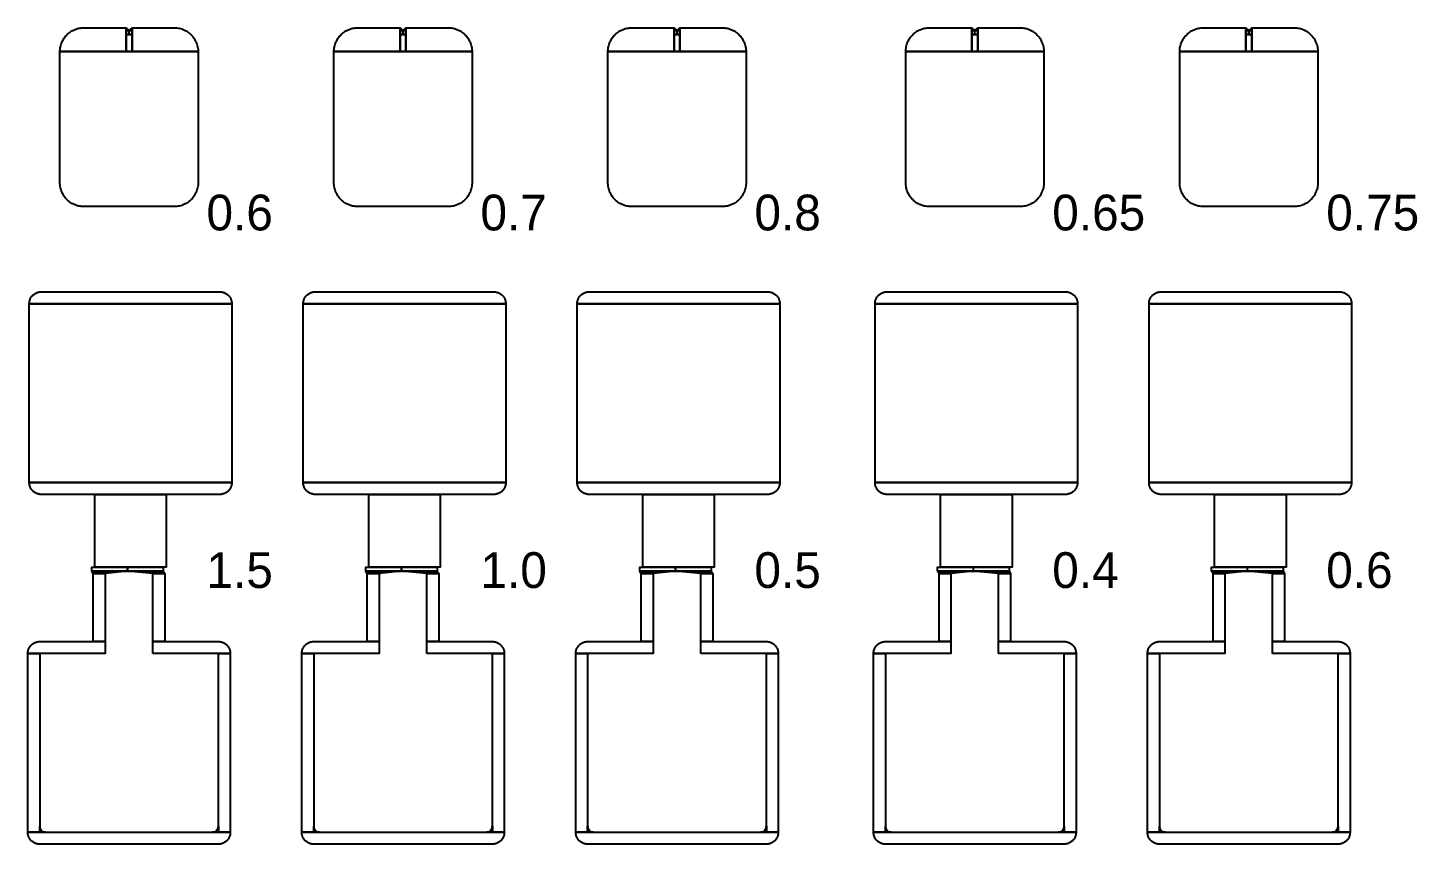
# Model space of a CAD drawing. Extents: x 450 to 6550, y 500 to 6500.
# Drawn here: x 2160 to 4493, y 2030 to 3400 of the extents above; entities that cross this region are included whole.
import ezdxf

# ---------------------------------------------------------------- set-up
doc = ezdxf.new("R2010")
doc.units = 0
doc.layers.add('BASEMETAL', color=3, linetype='CONTINUOUS')
doc.layers.add('MARKERS', color=7, linetype='CONTINUOUS')

msp = doc.modelspace()

# ---------------------------------------------------------------- linework, layer by layer
at = {"layer": 'BASEMETAL'}
for points in [[(2214, 3360), (2214.055, 3362.093), (2214.219, 3364.181), (2214.492, 3366.257), (2214.874, 3368.316), (2215.363, 3370.353), (2215.958, 3372.361), (2216.657, 3374.335), (2217.458, 3376.269), (2218.36, 3378.16), (2219.359, 3380), (2220.453, 3381.786), (2221.639, 3383.511), (2222.914, 3385.173), (2224.274, 3386.765), (2225.716, 3388.284), (2227.235, 3389.726), (2228.827, 3391.086), (2230.489, 3392.361), (2232.214, 3393.547), (2234, 3394.641), (2235.84, 3395.64), (2237.731, 3396.542), (2239.665, 3397.343), (2241.639, 3398.042), (2243.647, 3398.637), (2245.684, 3399.126), (2247.743, 3399.508), (2249.819, 3399.781), (2251.907, 3399.945), (2254, 3400), (2325, 3400), (2325, 3360)], [(2325, 3395.5), (2325, 3399.5), (2329.7, 3395.5)], [(2325, 3388.5), (2325, 3395.5), (2329.7, 3395.5), (2329.7, 3388.5)], [(2325, 3360), (2325, 3388.5), (2335, 3388.5), (2335, 3360)], [(2330.3, 3395.5), (2335, 3399.5), (2335, 3395.5)], [(2330.3, 3388.5), (2330.3, 3395.5), (2335, 3395.5), (2335, 3388.5)], [(2335, 3360), (2335, 3400), (2406, 3400), (2408.093, 3399.945), (2410.181, 3399.781), (2412.257, 3399.508), (2414.316, 3399.126), (2416.353, 3398.637), (2418.361, 3398.042), (2420.335, 3397.343), (2422.269, 3396.542), (2424.16, 3395.64), (2426, 3394.641), (2427.786, 3393.547), (2429.511, 3392.361), (2431.173, 3391.086), (2432.765, 3389.726), (2434.284, 3388.284), (2435.726, 3386.765), (2437.086, 3385.173), (2438.361, 3383.511), (2439.547, 3381.786), (2440.641, 3380), (2441.64, 3378.16), (2442.542, 3376.269), (2443.343, 3374.335), (2444.042, 3372.361), (2444.637, 3370.353), (2445.126, 3368.316), (2445.508, 3366.257), (2445.781, 3364.181), (2445.945, 3362.093), (2446, 3360)], [(2674, 3360), (2674.055, 3362.093), (2674.219, 3364.181), (2674.492, 3366.257), (2674.874, 3368.316), (2675.363, 3370.353), (2675.958, 3372.361), (2676.657, 3374.335), (2677.458, 3376.269), (2678.36, 3378.16), (2679.359, 3380), (2680.453, 3381.786), (2681.639, 3383.511), (2682.914, 3385.173), (2684.274, 3386.765), (2685.716, 3388.284), (2687.235, 3389.726), (2688.827, 3391.086), (2690.489, 3392.361), (2692.214, 3393.547), (2694, 3394.641), (2695.84, 3395.64), (2697.731, 3396.542), (2699.665, 3397.343), (2701.639, 3398.042), (2703.647, 3398.637), (2705.684, 3399.126), (2707.743, 3399.508), (2709.819, 3399.781), (2711.907, 3399.945), (2714, 3400), (2785, 3400), (2785, 3360)], [(2785, 3395.5), (2785, 3399.5), (2789.65, 3395.5)], [(2785, 3388.5), (2785, 3395.5), (2789.65, 3395.5), (2789.65, 3388.5)], [(2785, 3360), (2785, 3388.5), (2795, 3388.5), (2795, 3360)], [(2790.35, 3395.5), (2795, 3399.5), (2795, 3395.5)], [(2790.35, 3388.5), (2790.35, 3395.5), (2795, 3395.5), (2795, 3388.5)], [(2795, 3360), (2795, 3400), (2866, 3400), (2868.093, 3399.945), (2870.181, 3399.781), (2872.257, 3399.508), (2874.316, 3399.126), (2876.353, 3398.637), (2878.361, 3398.042), (2880.335, 3397.343), (2882.269, 3396.542), (2884.16, 3395.64), (2886, 3394.641), (2887.786, 3393.547), (2889.511, 3392.361), (2891.173, 3391.086), (2892.765, 3389.726), (2894.284, 3388.284), (2895.726, 3386.765), (2897.086, 3385.173), (2898.361, 3383.511), (2899.547, 3381.786), (2900.641, 3380), (2901.64, 3378.16), (2902.542, 3376.269), (2903.343, 3374.335), (2904.042, 3372.361), (2904.637, 3370.353), (2905.126, 3368.316), (2905.508, 3366.257), (2905.781, 3364.181), (2905.945, 3362.093), (2906, 3360)], [(3134, 3360), (3134.055, 3362.093), (3134.219, 3364.181), (3134.492, 3366.257), (3134.874, 3368.316), (3135.363, 3370.353), (3135.958, 3372.361), (3136.657, 3374.335), (3137.458, 3376.269), (3138.36, 3378.16), (3139.359, 3380), (3140.453, 3381.786), (3141.639, 3383.511), (3142.914, 3385.173), (3144.274, 3386.765), (3145.716, 3388.284), (3147.235, 3389.726), (3148.827, 3391.086), (3150.489, 3392.361), (3152.214, 3393.547), (3154, 3394.641), (3155.84, 3395.64), (3157.731, 3396.542), (3159.665, 3397.343), (3161.639, 3398.042), (3163.647, 3398.637), (3165.684, 3399.126), (3167.743, 3399.508), (3169.819, 3399.781), (3171.907, 3399.945), (3174, 3400), (3245, 3400), (3245, 3360)], [(3245, 3395.5), (3245, 3399.5), (3249.6, 3395.5)], [(3245, 3388.5), (3245, 3395.5), (3249.6, 3395.5), (3249.6, 3388.5)], [(3245, 3360), (3245, 3388.5), (3255, 3388.5), (3255, 3360)], [(3250.4, 3395.5), (3255, 3399.5), (3255, 3395.5)], [(3250.4, 3388.5), (3250.4, 3395.5), (3255, 3395.5), (3255, 3388.5)], [(3255, 3360), (3255, 3400), (3326, 3400), (3328.093, 3399.945), (3330.181, 3399.781), (3332.257, 3399.508), (3334.316, 3399.126), (3336.353, 3398.637), (3338.361, 3398.042), (3340.335, 3397.343), (3342.269, 3396.542), (3344.16, 3395.64), (3346, 3394.641), (3347.786, 3393.547), (3349.511, 3392.361), (3351.173, 3391.086), (3352.765, 3389.726), (3354.284, 3388.284), (3355.726, 3386.765), (3357.086, 3385.173), (3358.361, 3383.511), (3359.547, 3381.786), (3360.641, 3380), (3361.64, 3378.16), (3362.542, 3376.269), (3363.343, 3374.335), (3364.042, 3372.361), (3364.637, 3370.353), (3365.126, 3368.316), (3365.508, 3366.257), (3365.781, 3364.181), (3365.945, 3362.093), (3366, 3360)], [(3634, 3360), (3634.055, 3362.093), (3634.219, 3364.181), (3634.492, 3366.257), (3634.874, 3368.316), (3635.363, 3370.353), (3635.958, 3372.361), (3636.657, 3374.335), (3637.458, 3376.269), (3638.36, 3378.16), (3639.359, 3380), (3640.453, 3381.786), (3641.639, 3383.511), (3642.914, 3385.173), (3644.274, 3386.765), (3645.716, 3388.284), (3647.235, 3389.726), (3648.827, 3391.086), (3650.489, 3392.361), (3652.214, 3393.547), (3654, 3394.641), (3655.84, 3395.64), (3657.731, 3396.542), (3659.665, 3397.343), (3661.639, 3398.042), (3663.647, 3398.637), (3665.684, 3399.126), (3667.743, 3399.508), (3669.819, 3399.781), (3671.907, 3399.945), (3674, 3400), (3745, 3400), (3745, 3360)], [(3745, 3395.5), (3745, 3399.5), (3749.675, 3395.5)], [(3745, 3388.5), (3745, 3395.5), (3749.675, 3395.5), (3749.675, 3388.5)], [(3745, 3360), (3745, 3388.5), (3755, 3388.5), (3755, 3360)], [(3750.325, 3395.5), (3755, 3399.5), (3755, 3395.5)], [(3750.325, 3388.5), (3750.325, 3395.5), (3755, 3395.5), (3755, 3388.5)], [(3755, 3360), (3755, 3400), (3826, 3400), (3828.093, 3399.945), (3830.181, 3399.781), (3832.257, 3399.508), (3834.316, 3399.126), (3836.353, 3398.637), (3838.361, 3398.042), (3840.335, 3397.343), (3842.269, 3396.542), (3844.16, 3395.64), (3846, 3394.641), (3847.786, 3393.547), (3849.511, 3392.361), (3851.173, 3391.086), (3852.765, 3389.726), (3854.284, 3388.284), (3855.726, 3386.765), (3857.086, 3385.173), (3858.361, 3383.511), (3859.547, 3381.786), (3860.641, 3380), (3861.64, 3378.16), (3862.542, 3376.269), (3863.343, 3374.335), (3864.042, 3372.361), (3864.637, 3370.353), (3865.126, 3368.316), (3865.508, 3366.257), (3865.781, 3364.181), (3865.945, 3362.093), (3866, 3360)], [(4094, 3360), (4094.055, 3362.093), (4094.219, 3364.181), (4094.492, 3366.257), (4094.874, 3368.316), (4095.363, 3370.353), (4095.958, 3372.361), (4096.657, 3374.335), (4097.458, 3376.269), (4098.36, 3378.16), (4099.359, 3380), (4100.453, 3381.786), (4101.639, 3383.511), (4102.914, 3385.173), (4104.274, 3386.765), (4105.716, 3388.284), (4107.235, 3389.726), (4108.827, 3391.086), (4110.489, 3392.361), (4112.214, 3393.547), (4114, 3394.641), (4115.84, 3395.64), (4117.731, 3396.542), (4119.665, 3397.343), (4121.639, 3398.042), (4123.647, 3398.637), (4125.684, 3399.126), (4127.743, 3399.508), (4129.819, 3399.781), (4131.907, 3399.945), (4134, 3400), (4205, 3400), (4205, 3360)], [(4205, 3395.5), (4205, 3399.5), (4209.625, 3395.5)], [(4205, 3388.5), (4205, 3395.5), (4209.625, 3395.5), (4209.625, 3388.5)], [(4205, 3360), (4205, 3388.5), (4215, 3388.5), (4215, 3360)], [(4210.375, 3395.5), (4215, 3399.5), (4215, 3395.5)], [(4210.375, 3388.5), (4210.375, 3395.5), (4215, 3395.5), (4215, 3388.5)], [(4215, 3360), (4215, 3400), (4286, 3400), (4288.093, 3399.945), (4290.181, 3399.781), (4292.257, 3399.508), (4294.316, 3399.126), (4296.353, 3398.637), (4298.361, 3398.042), (4300.335, 3397.343), (4302.269, 3396.542), (4304.16, 3395.64), (4306, 3394.641), (4307.786, 3393.547), (4309.511, 3392.361), (4311.173, 3391.086), (4312.765, 3389.726), (4314.284, 3388.284), (4315.726, 3386.765), (4317.086, 3385.173), (4318.361, 3383.511), (4319.547, 3381.786), (4320.641, 3380), (4321.64, 3378.16), (4322.542, 3376.269), (4323.343, 3374.335), (4324.042, 3372.361), (4324.637, 3370.353), (4325.126, 3368.316), (4325.508, 3366.257), (4325.781, 3364.181), (4325.945, 3362.093), (4326, 3360)], [(2254, 3100), (2251.907, 3100.055), (2249.819, 3100.219), (2247.743, 3100.492), (2245.684, 3100.874), (2243.647, 3101.363), (2241.639, 3101.958), (2239.665, 3102.657), (2237.731, 3103.458), (2235.84, 3104.36), (2234, 3105.359), (2232.214, 3106.453), (2230.489, 3107.639), (2228.827, 3108.914), (2227.235, 3110.274), (2225.716, 3111.716), (2224.274, 3113.235), (2222.914, 3114.827), (2221.639, 3116.489), (2220.453, 3118.214), (2219.359, 3120), (2218.36, 3121.84), (2217.458, 3123.731), (2216.657, 3125.665), (2215.958, 3127.639), (2215.363, 3129.647), (2214.874, 3131.684), (2214.492, 3133.743), (2214.219, 3135.819), (2214.055, 3137.907), (2214, 3140), (2214, 3360), (2446, 3360), (2446, 3140), (2445.945, 3137.907), (2445.781, 3135.819), (2445.508, 3133.743), (2445.126, 3131.684), (2444.637, 3129.647), (2444.042, 3127.639), (2443.343, 3125.665), (2442.542, 3123.731), (2441.64, 3121.84), (2440.641, 3120), (2439.547, 3118.214), (2438.361, 3116.489), (2437.086, 3114.827), (2435.726, 3113.235), (2434.284, 3111.716), (2432.765, 3110.274), (2431.173, 3108.914), (2429.511, 3107.639), (2427.786, 3106.453), (2426, 3105.359), (2424.16, 3104.36), (2422.269, 3103.458), (2420.335, 3102.657), (2418.361, 3101.958), (2416.353, 3101.363), (2414.316, 3100.874), (2412.257, 3100.492), (2410.181, 3100.219), (2408.093, 3100.055), (2406, 3100)], [(2714, 3100), (2711.907, 3100.055), (2709.819, 3100.219), (2707.743, 3100.492), (2705.684, 3100.874), (2703.647, 3101.363), (2701.639, 3101.958), (2699.665, 3102.657), (2697.731, 3103.458), (2695.84, 3104.36), (2694, 3105.359), (2692.214, 3106.453), (2690.489, 3107.639), (2688.827, 3108.914), (2687.235, 3110.274), (2685.716, 3111.716), (2684.274, 3113.235), (2682.914, 3114.827), (2681.639, 3116.489), (2680.453, 3118.214), (2679.359, 3120), (2678.36, 3121.84), (2677.458, 3123.731), (2676.657, 3125.665), (2675.958, 3127.639), (2675.363, 3129.647), (2674.874, 3131.684), (2674.492, 3133.743), (2674.219, 3135.819), (2674.055, 3137.907), (2674, 3140), (2674, 3360), (2906, 3360), (2906, 3140), (2905.945, 3137.907), (2905.781, 3135.819), (2905.508, 3133.743), (2905.126, 3131.684), (2904.637, 3129.647), (2904.042, 3127.639), (2903.343, 3125.665), (2902.542, 3123.731), (2901.64, 3121.84), (2900.641, 3120), (2899.547, 3118.214), (2898.361, 3116.489), (2897.086, 3114.827), (2895.726, 3113.235), (2894.284, 3111.716), (2892.765, 3110.274), (2891.173, 3108.914), (2889.511, 3107.639), (2887.786, 3106.453), (2886, 3105.359), (2884.16, 3104.36), (2882.269, 3103.458), (2880.335, 3102.657), (2878.361, 3101.958), (2876.353, 3101.363), (2874.316, 3100.874), (2872.257, 3100.492), (2870.181, 3100.219), (2868.093, 3100.055), (2866, 3100)], [(3174, 3100), (3171.907, 3100.055), (3169.819, 3100.219), (3167.743, 3100.492), (3165.684, 3100.874), (3163.647, 3101.363), (3161.639, 3101.958), (3159.665, 3102.657), (3157.731, 3103.458), (3155.84, 3104.36), (3154, 3105.359), (3152.214, 3106.453), (3150.489, 3107.639), (3148.827, 3108.914), (3147.235, 3110.274), (3145.716, 3111.716), (3144.274, 3113.235), (3142.914, 3114.827), (3141.639, 3116.489), (3140.453, 3118.214), (3139.359, 3120), (3138.36, 3121.84), (3137.458, 3123.731), (3136.657, 3125.665), (3135.958, 3127.639), (3135.363, 3129.647), (3134.874, 3131.684), (3134.492, 3133.743), (3134.219, 3135.819), (3134.055, 3137.907), (3134, 3140), (3134, 3360), (3366, 3360), (3366, 3140), (3365.945, 3137.907), (3365.781, 3135.819), (3365.508, 3133.743), (3365.126, 3131.684), (3364.637, 3129.647), (3364.042, 3127.639), (3363.343, 3125.665), (3362.542, 3123.731), (3361.64, 3121.84), (3360.641, 3120), (3359.547, 3118.214), (3358.361, 3116.489), (3357.086, 3114.827), (3355.726, 3113.235), (3354.284, 3111.716), (3352.765, 3110.274), (3351.173, 3108.914), (3349.511, 3107.639), (3347.786, 3106.453), (3346, 3105.359), (3344.16, 3104.36), (3342.269, 3103.458), (3340.335, 3102.657), (3338.361, 3101.958), (3336.353, 3101.363), (3334.316, 3100.874), (3332.257, 3100.492), (3330.181, 3100.219), (3328.093, 3100.055), (3326, 3100)], [(3674, 3100), (3671.907, 3100.055), (3669.819, 3100.219), (3667.743, 3100.492), (3665.684, 3100.874), (3663.647, 3101.363), (3661.639, 3101.958), (3659.665, 3102.657), (3657.731, 3103.458), (3655.84, 3104.36), (3654, 3105.359), (3652.214, 3106.453), (3650.489, 3107.639), (3648.827, 3108.914), (3647.235, 3110.274), (3645.716, 3111.716), (3644.274, 3113.235), (3642.914, 3114.827), (3641.639, 3116.489), (3640.453, 3118.214), (3639.359, 3120), (3638.36, 3121.84), (3637.458, 3123.731), (3636.657, 3125.665), (3635.958, 3127.639), (3635.363, 3129.647), (3634.874, 3131.684), (3634.492, 3133.743), (3634.219, 3135.819), (3634.055, 3137.907), (3634, 3140), (3634, 3360), (3866, 3360), (3866, 3140), (3865.945, 3137.907), (3865.781, 3135.819), (3865.508, 3133.743), (3865.126, 3131.684), (3864.637, 3129.647), (3864.042, 3127.639), (3863.343, 3125.665), (3862.542, 3123.731), (3861.64, 3121.84), (3860.641, 3120), (3859.547, 3118.214), (3858.361, 3116.489), (3857.086, 3114.827), (3855.726, 3113.235), (3854.284, 3111.716), (3852.765, 3110.274), (3851.173, 3108.914), (3849.511, 3107.639), (3847.786, 3106.453), (3846, 3105.359), (3844.16, 3104.36), (3842.269, 3103.458), (3840.335, 3102.657), (3838.361, 3101.958), (3836.353, 3101.363), (3834.316, 3100.874), (3832.257, 3100.492), (3830.181, 3100.219), (3828.093, 3100.055), (3826, 3100)], [(4134, 3100), (4131.907, 3100.055), (4129.819, 3100.219), (4127.743, 3100.492), (4125.684, 3100.874), (4123.647, 3101.363), (4121.639, 3101.958), (4119.665, 3102.657), (4117.731, 3103.458), (4115.84, 3104.36), (4114, 3105.359), (4112.214, 3106.453), (4110.489, 3107.639), (4108.827, 3108.914), (4107.235, 3110.274), (4105.716, 3111.716), (4104.274, 3113.235), (4102.914, 3114.827), (4101.639, 3116.489), (4100.453, 3118.214), (4099.359, 3120), (4098.36, 3121.84), (4097.458, 3123.731), (4096.657, 3125.665), (4095.958, 3127.639), (4095.363, 3129.647), (4094.874, 3131.684), (4094.492, 3133.743), (4094.219, 3135.819), (4094.055, 3137.907), (4094, 3140), (4094, 3360), (4326, 3360), (4326, 3140), (4325.945, 3137.907), (4325.781, 3135.819), (4325.508, 3133.743), (4325.126, 3131.684), (4324.637, 3129.647), (4324.042, 3127.639), (4323.343, 3125.665), (4322.542, 3123.731), (4321.64, 3121.84), (4320.641, 3120), (4319.547, 3118.214), (4318.361, 3116.489), (4317.086, 3114.827), (4315.726, 3113.235), (4314.284, 3111.716), (4312.765, 3110.274), (4311.173, 3108.914), (4309.511, 3107.639), (4307.786, 3106.453), (4306, 3105.359), (4304.16, 3104.36), (4302.269, 3103.458), (4300.335, 3102.657), (4298.361, 3101.958), (4296.353, 3101.363), (4294.316, 3100.874), (4292.257, 3100.492), (4290.181, 3100.219), (4288.093, 3100.055), (4286, 3100)], [(2162.5, 2937), (2162.527, 2938.047), (2162.61, 2939.091), (2162.746, 2940.129), (2162.937, 2941.158), (2163.181, 2942.176), (2163.479, 2943.18), (2163.828, 2944.167), (2164.229, 2945.135), (2164.68, 2946.08), (2165.179, 2947), (2165.727, 2947.893), (2166.32, 2948.756), (2166.957, 2949.586), (2167.637, 2950.383), (2168.358, 2951.142), (2169.117, 2951.863), (2169.914, 2952.543), (2170.744, 2953.18), (2171.607, 2953.773), (2172.5, 2954.321), (2173.42, 2954.82), (2174.365, 2955.271), (2175.333, 2955.672), (2176.32, 2956.021), (2177.324, 2956.319), (2178.342, 2956.563), (2179.371, 2956.754), (2180.409, 2956.89), (2181.453, 2956.973), (2182.5, 2957), (2482.5, 2957), (2483.547, 2956.973), (2484.591, 2956.89), (2485.629, 2956.754), (2486.658, 2956.563), (2487.676, 2956.319), (2488.68, 2956.021), (2489.667, 2955.672), (2490.635, 2955.271), (2491.58, 2954.82), (2492.5, 2954.321), (2493.393, 2953.773), (2494.256, 2953.18), (2495.086, 2952.543), (2495.883, 2951.863), (2496.642, 2951.142), (2497.363, 2950.383), (2498.043, 2949.586), (2498.68, 2948.756), (2499.273, 2947.893), (2499.821, 2947), (2500.32, 2946.08), (2500.771, 2945.135), (2501.172, 2944.167), (2501.521, 2943.18), (2501.819, 2942.176), (2502.063, 2941.158), (2502.254, 2940.129), (2502.39, 2939.091), (2502.473, 2938.047), (2502.5, 2937)], [(2622.5, 2937), (2622.527, 2938.047), (2622.61, 2939.091), (2622.746, 2940.129), (2622.937, 2941.158), (2623.181, 2942.176), (2623.479, 2943.18), (2623.828, 2944.167), (2624.229, 2945.135), (2624.68, 2946.08), (2625.179, 2947), (2625.727, 2947.893), (2626.32, 2948.756), (2626.957, 2949.586), (2627.637, 2950.383), (2628.358, 2951.142), (2629.117, 2951.863), (2629.914, 2952.543), (2630.744, 2953.18), (2631.607, 2953.773), (2632.5, 2954.321), (2633.42, 2954.82), (2634.365, 2955.271), (2635.333, 2955.672), (2636.32, 2956.021), (2637.324, 2956.319), (2638.342, 2956.563), (2639.371, 2956.754), (2640.409, 2956.89), (2641.453, 2956.973), (2642.5, 2957), (2942.5, 2957), (2943.547, 2956.973), (2944.591, 2956.89), (2945.629, 2956.754), (2946.658, 2956.563), (2947.676, 2956.319), (2948.68, 2956.021), (2949.667, 2955.672), (2950.635, 2955.271), (2951.58, 2954.82), (2952.5, 2954.321), (2953.393, 2953.773), (2954.256, 2953.18), (2955.086, 2952.543), (2955.883, 2951.863), (2956.642, 2951.142), (2957.363, 2950.383), (2958.043, 2949.586), (2958.68, 2948.756), (2959.273, 2947.893), (2959.821, 2947), (2960.32, 2946.08), (2960.771, 2945.135), (2961.172, 2944.167), (2961.521, 2943.18), (2961.819, 2942.176), (2962.063, 2941.158), (2962.254, 2940.129), (2962.39, 2939.091), (2962.473, 2938.047), (2962.5, 2937)], [(3082.5, 2937), (3082.527, 2938.047), (3082.61, 2939.091), (3082.746, 2940.129), (3082.937, 2941.158), (3083.181, 2942.176), (3083.479, 2943.18), (3083.828, 2944.167), (3084.229, 2945.135), (3084.68, 2946.08), (3085.179, 2947), (3085.727, 2947.893), (3086.32, 2948.756), (3086.957, 2949.586), (3087.637, 2950.383), (3088.358, 2951.142), (3089.117, 2951.863), (3089.914, 2952.543), (3090.744, 2953.18), (3091.607, 2953.773), (3092.5, 2954.321), (3093.42, 2954.82), (3094.365, 2955.271), (3095.333, 2955.672), (3096.32, 2956.021), (3097.324, 2956.319), (3098.342, 2956.563), (3099.371, 2956.754), (3100.409, 2956.89), (3101.453, 2956.973), (3102.5, 2957), (3402.5, 2957), (3403.547, 2956.973), (3404.591, 2956.89), (3405.629, 2956.754), (3406.658, 2956.563), (3407.676, 2956.319), (3408.68, 2956.021), (3409.667, 2955.672), (3410.635, 2955.271), (3411.58, 2954.82), (3412.5, 2954.321), (3413.393, 2953.773), (3414.256, 2953.18), (3415.086, 2952.543), (3415.883, 2951.863), (3416.642, 2951.142), (3417.363, 2950.383), (3418.043, 2949.586), (3418.68, 2948.756), (3419.273, 2947.893), (3419.821, 2947), (3420.32, 2946.08), (3420.771, 2945.135), (3421.172, 2944.167), (3421.521, 2943.18), (3421.819, 2942.176), (3422.063, 2941.158), (3422.254, 2940.129), (3422.39, 2939.091), (3422.473, 2938.047), (3422.5, 2937)], [(3582.5, 2937), (3582.527, 2938.047), (3582.61, 2939.091), (3582.746, 2940.129), (3582.937, 2941.158), (3583.181, 2942.176), (3583.479, 2943.18), (3583.828, 2944.167), (3584.229, 2945.135), (3584.68, 2946.08), (3585.179, 2947), (3585.727, 2947.893), (3586.32, 2948.756), (3586.957, 2949.586), (3587.637, 2950.383), (3588.358, 2951.142), (3589.117, 2951.863), (3589.914, 2952.543), (3590.744, 2953.18), (3591.607, 2953.773), (3592.5, 2954.321), (3593.42, 2954.82), (3594.365, 2955.271), (3595.333, 2955.672), (3596.32, 2956.021), (3597.324, 2956.319), (3598.342, 2956.563), (3599.371, 2956.754), (3600.409, 2956.89), (3601.453, 2956.973), (3602.5, 2957), (3902.5, 2957), (3903.547, 2956.973), (3904.591, 2956.89), (3905.629, 2956.754), (3906.658, 2956.563), (3907.676, 2956.319), (3908.68, 2956.021), (3909.667, 2955.672), (3910.635, 2955.271), (3911.58, 2954.82), (3912.5, 2954.321), (3913.393, 2953.773), (3914.256, 2953.18), (3915.086, 2952.543), (3915.883, 2951.863), (3916.642, 2951.142), (3917.363, 2950.383), (3918.043, 2949.586), (3918.68, 2948.756), (3919.273, 2947.893), (3919.821, 2947), (3920.32, 2946.08), (3920.771, 2945.135), (3921.172, 2944.167), (3921.521, 2943.18), (3921.819, 2942.176), (3922.063, 2941.158), (3922.254, 2940.129), (3922.39, 2939.091), (3922.473, 2938.047), (3922.5, 2937)], [(4042.5, 2937), (4042.527, 2938.047), (4042.61, 2939.091), (4042.746, 2940.129), (4042.937, 2941.158), (4043.181, 2942.176), (4043.479, 2943.18), (4043.828, 2944.167), (4044.229, 2945.135), (4044.68, 2946.08), (4045.179, 2947), (4045.727, 2947.893), (4046.32, 2948.756), (4046.957, 2949.586), (4047.637, 2950.383), (4048.358, 2951.142), (4049.117, 2951.863), (4049.914, 2952.543), (4050.744, 2953.18), (4051.607, 2953.773), (4052.5, 2954.321), (4053.42, 2954.82), (4054.365, 2955.271), (4055.333, 2955.672), (4056.32, 2956.021), (4057.324, 2956.319), (4058.342, 2956.563), (4059.371, 2956.754), (4060.409, 2956.89), (4061.453, 2956.973), (4062.5, 2957), (4362.5, 2957), (4363.547, 2956.973), (4364.591, 2956.89), (4365.629, 2956.754), (4366.658, 2956.563), (4367.676, 2956.319), (4368.68, 2956.021), (4369.667, 2955.672), (4370.635, 2955.271), (4371.58, 2954.82), (4372.5, 2954.321), (4373.393, 2953.773), (4374.256, 2953.18), (4375.086, 2952.543), (4375.883, 2951.863), (4376.642, 2951.142), (4377.363, 2950.383), (4378.043, 2949.586), (4378.68, 2948.756), (4379.273, 2947.893), (4379.821, 2947), (4380.32, 2946.08), (4380.771, 2945.135), (4381.172, 2944.167), (4381.521, 2943.18), (4381.819, 2942.176), (4382.063, 2941.158), (4382.254, 2940.129), (4382.39, 2939.091), (4382.473, 2938.047), (4382.5, 2937)], [(2162.5, 2637), (2162.5, 2937), (2502.5, 2937), (2502.5, 2637)], [(2622.5, 2637), (2622.5, 2937), (2962.5, 2937), (2962.5, 2637)], [(3082.5, 2637), (3082.5, 2937), (3422.5, 2937), (3422.5, 2637)], [(3582.5, 2637), (3582.5, 2937), (3922.5, 2937), (3922.5, 2637)], [(4042.5, 2637), (4042.5, 2937), (4382.5, 2937), (4382.5, 2637)], [(2182.5, 2617), (2181.453, 2617.027), (2180.409, 2617.11), (2179.371, 2617.246), (2178.342, 2617.437), (2177.324, 2617.681), (2176.32, 2617.979), (2175.333, 2618.328), (2174.365, 2618.729), (2173.42, 2619.18), (2172.5, 2619.679), (2171.607, 2620.227), (2170.744, 2620.82), (2169.914, 2621.457), (2169.117, 2622.137), (2168.358, 2622.858), (2167.637, 2623.617), (2166.957, 2624.414), (2166.32, 2625.244), (2165.727, 2626.107), (2165.179, 2627), (2164.68, 2627.92), (2164.229, 2628.865), (2163.828, 2629.833), (2163.479, 2630.82), (2163.181, 2631.824), (2162.937, 2632.842), (2162.746, 2633.871), (2162.61, 2634.909), (2162.527, 2635.953), (2162.5, 2637), (2502.5, 2637), (2502.473, 2635.953), (2502.39, 2634.909), (2502.254, 2633.871), (2502.063, 2632.842), (2501.819, 2631.824), (2501.521, 2630.82), (2501.172, 2629.833), (2500.771, 2628.865), (2500.32, 2627.92), (2499.821, 2627), (2499.273, 2626.107), (2498.68, 2625.244), (2498.043, 2624.414), (2497.363, 2623.617), (2496.642, 2622.858), (2495.883, 2622.137), (2495.086, 2621.457), (2494.256, 2620.82), (2493.393, 2620.227), (2492.5, 2619.679), (2491.58, 2619.18), (2490.635, 2618.729), (2489.667, 2618.328), (2488.68, 2617.979), (2487.676, 2617.681), (2486.658, 2617.437), (2485.629, 2617.246), (2484.591, 2617.11), (2483.547, 2617.027), (2482.5, 2617)], [(2642.5, 2617), (2641.453, 2617.027), (2640.409, 2617.11), (2639.371, 2617.246), (2638.342, 2617.437), (2637.324, 2617.681), (2636.32, 2617.979), (2635.333, 2618.328), (2634.365, 2618.729), (2633.42, 2619.18), (2632.5, 2619.679), (2631.607, 2620.227), (2630.744, 2620.82), (2629.914, 2621.457), (2629.117, 2622.137), (2628.358, 2622.858), (2627.637, 2623.617), (2626.957, 2624.414), (2626.32, 2625.244), (2625.727, 2626.107), (2625.179, 2627), (2624.68, 2627.92), (2624.229, 2628.865), (2623.828, 2629.833), (2623.479, 2630.82), (2623.181, 2631.824), (2622.937, 2632.842), (2622.746, 2633.871), (2622.61, 2634.909), (2622.527, 2635.953), (2622.5, 2637), (2962.5, 2637), (2962.473, 2635.953), (2962.39, 2634.909), (2962.254, 2633.871), (2962.063, 2632.842), (2961.819, 2631.824), (2961.521, 2630.82), (2961.172, 2629.833), (2960.771, 2628.865), (2960.32, 2627.92), (2959.821, 2627), (2959.273, 2626.107), (2958.68, 2625.244), (2958.043, 2624.414), (2957.363, 2623.617), (2956.642, 2622.858), (2955.883, 2622.137), (2955.086, 2621.457), (2954.256, 2620.82), (2953.393, 2620.227), (2952.5, 2619.679), (2951.58, 2619.18), (2950.635, 2618.729), (2949.667, 2618.328), (2948.68, 2617.979), (2947.676, 2617.681), (2946.658, 2617.437), (2945.629, 2617.246), (2944.591, 2617.11), (2943.547, 2617.027), (2942.5, 2617)], [(3102.5, 2617), (3101.453, 2617.027), (3100.409, 2617.11), (3099.371, 2617.246), (3098.342, 2617.437), (3097.324, 2617.681), (3096.32, 2617.979), (3095.333, 2618.328), (3094.365, 2618.729), (3093.42, 2619.18), (3092.5, 2619.679), (3091.607, 2620.227), (3090.744, 2620.82), (3089.914, 2621.457), (3089.117, 2622.137), (3088.358, 2622.858), (3087.637, 2623.617), (3086.957, 2624.414), (3086.32, 2625.244), (3085.727, 2626.107), (3085.179, 2627), (3084.68, 2627.92), (3084.229, 2628.865), (3083.828, 2629.833), (3083.479, 2630.82), (3083.181, 2631.824), (3082.937, 2632.842), (3082.746, 2633.871), (3082.61, 2634.909), (3082.527, 2635.953), (3082.5, 2637), (3422.5, 2637), (3422.473, 2635.953), (3422.39, 2634.909), (3422.254, 2633.871), (3422.063, 2632.842), (3421.819, 2631.824), (3421.521, 2630.82), (3421.172, 2629.833), (3420.771, 2628.865), (3420.32, 2627.92), (3419.821, 2627), (3419.273, 2626.107), (3418.68, 2625.244), (3418.043, 2624.414), (3417.363, 2623.617), (3416.642, 2622.858), (3415.883, 2622.137), (3415.086, 2621.457), (3414.256, 2620.82), (3413.393, 2620.227), (3412.5, 2619.679), (3411.58, 2619.18), (3410.635, 2618.729), (3409.667, 2618.328), (3408.68, 2617.979), (3407.676, 2617.681), (3406.658, 2617.437), (3405.629, 2617.246), (3404.591, 2617.11), (3403.547, 2617.027), (3402.5, 2617)], [(3602.5, 2617), (3601.453, 2617.027), (3600.409, 2617.11), (3599.371, 2617.246), (3598.342, 2617.437), (3597.324, 2617.681), (3596.32, 2617.979), (3595.333, 2618.328), (3594.365, 2618.729), (3593.42, 2619.18), (3592.5, 2619.679), (3591.607, 2620.227), (3590.744, 2620.82), (3589.914, 2621.457), (3589.117, 2622.137), (3588.358, 2622.858), (3587.637, 2623.617), (3586.957, 2624.414), (3586.32, 2625.244), (3585.727, 2626.107), (3585.179, 2627), (3584.68, 2627.92), (3584.229, 2628.865), (3583.828, 2629.833), (3583.479, 2630.82), (3583.181, 2631.824), (3582.937, 2632.842), (3582.746, 2633.871), (3582.61, 2634.909), (3582.527, 2635.953), (3582.5, 2637), (3922.5, 2637), (3922.473, 2635.953), (3922.39, 2634.909), (3922.254, 2633.871), (3922.063, 2632.842), (3921.819, 2631.824), (3921.521, 2630.82), (3921.172, 2629.833), (3920.771, 2628.865), (3920.32, 2627.92), (3919.821, 2627), (3919.273, 2626.107), (3918.68, 2625.244), (3918.043, 2624.414), (3917.363, 2623.617), (3916.642, 2622.858), (3915.883, 2622.137), (3915.086, 2621.457), (3914.256, 2620.82), (3913.393, 2620.227), (3912.5, 2619.679), (3911.58, 2619.18), (3910.635, 2618.729), (3909.667, 2618.328), (3908.68, 2617.979), (3907.676, 2617.681), (3906.658, 2617.437), (3905.629, 2617.246), (3904.591, 2617.11), (3903.547, 2617.027), (3902.5, 2617)], [(4062.5, 2617), (4061.453, 2617.027), (4060.409, 2617.11), (4059.371, 2617.246), (4058.342, 2617.437), (4057.324, 2617.681), (4056.32, 2617.979), (4055.333, 2618.328), (4054.365, 2618.729), (4053.42, 2619.18), (4052.5, 2619.679), (4051.607, 2620.227), (4050.744, 2620.82), (4049.914, 2621.457), (4049.117, 2622.137), (4048.358, 2622.858), (4047.637, 2623.617), (4046.957, 2624.414), (4046.32, 2625.244), (4045.727, 2626.107), (4045.179, 2627), (4044.68, 2627.92), (4044.229, 2628.865), (4043.828, 2629.833), (4043.479, 2630.82), (4043.181, 2631.824), (4042.937, 2632.842), (4042.746, 2633.871), (4042.61, 2634.909), (4042.527, 2635.953), (4042.5, 2637), (4382.5, 2637), (4382.473, 2635.953), (4382.39, 2634.909), (4382.254, 2633.871), (4382.063, 2632.842), (4381.819, 2631.824), (4381.521, 2630.82), (4381.172, 2629.833), (4380.771, 2628.865), (4380.32, 2627.92), (4379.821, 2627), (4379.273, 2626.107), (4378.68, 2625.244), (4378.043, 2624.414), (4377.363, 2623.617), (4376.642, 2622.858), (4375.883, 2622.137), (4375.086, 2621.457), (4374.256, 2620.82), (4373.393, 2620.227), (4372.5, 2619.679), (4371.58, 2619.18), (4370.635, 2618.729), (4369.667, 2618.328), (4368.68, 2617.979), (4367.676, 2617.681), (4366.658, 2617.437), (4365.629, 2617.246), (4364.591, 2617.11), (4363.547, 2617.027), (4362.5, 2617)], [(2272.5, 2495), (2272.5, 2617), (2392.5, 2617), (2392.5, 2495)], [(2732.5, 2495), (2732.5, 2617), (2852.5, 2617), (2852.5, 2495)], [(3192.5, 2495), (3192.5, 2617), (3312.5, 2617), (3312.5, 2495)], [(3692.5, 2495), (3692.5, 2617), (3812.5, 2617), (3812.5, 2495)], [(4152.5, 2495), (4152.5, 2617), (4272.5, 2617), (4272.5, 2495)], [(2267.5, 2488), (2267.5, 2495), (2326.75, 2495), (2326.75, 2488)], [(2270, 2484), (2267.5, 2488), (2326.75, 2488), (2290, 2484)], [(2270, 2370), (2270, 2484), (2290, 2484), (2290, 2370)], [(2328.25, 2488), (2328.25, 2495), (2387.5, 2495), (2387.5, 2488)], [(2370, 2484), (2328.25, 2488), (2387.5, 2488), (2390, 2484)], [(2370, 2370), (2370, 2484), (2390, 2484), (2390, 2370)], [(2727.5, 2488), (2727.5, 2495), (2787, 2495), (2787, 2488)], [(2730, 2484), (2727.5, 2488), (2787, 2488), (2750, 2484)], [(2730, 2370), (2730, 2484), (2750, 2484), (2750, 2370)], [(2788, 2488), (2788, 2495), (2847.5, 2495), (2847.5, 2488)], [(2830, 2484), (2788, 2488), (2847.5, 2488), (2850, 2484)], [(2830, 2370), (2830, 2484), (2850, 2484), (2850, 2370)], [(3187.5, 2488), (3187.5, 2495), (3247.25, 2495), (3247.25, 2488)], [(3190, 2484), (3187.5, 2488), (3247.25, 2488), (3210, 2484)], [(3190, 2370), (3190, 2484), (3210, 2484), (3210, 2370)], [(3247.75, 2488), (3247.75, 2495), (3307.5, 2495), (3307.5, 2488)], [(3290, 2484), (3247.75, 2488), (3307.5, 2488), (3310, 2484)], [(3290, 2370), (3290, 2484), (3310, 2484), (3310, 2370)], [(3687.5, 2488), (3687.5, 2495), (3747.3, 2495), (3747.3, 2488)], [(3690, 2484), (3687.5, 2488), (3747.3, 2488), (3710, 2484)], [(3690, 2370), (3690, 2484), (3710, 2484), (3710, 2370)], [(3747.7, 2488), (3747.7, 2495), (3807.5, 2495), (3807.5, 2488)], [(3790, 2484), (3747.7, 2488), (3807.5, 2488), (3810, 2484)], [(3790, 2370), (3790, 2484), (3810, 2484), (3810, 2370)], [(4147.5, 2488), (4147.5, 2495), (4207.2, 2495), (4207.2, 2488)], [(4150, 2484), (4147.5, 2488), (4207.2, 2488), (4170, 2484)], [(4150, 2370), (4150, 2484), (4170, 2484), (4170, 2370)], [(4207.8, 2488), (4207.8, 2495), (4267.5, 2495), (4267.5, 2488)], [(4250, 2484), (4207.8, 2488), (4267.5, 2488), (4270, 2484)], [(4250, 2370), (4250, 2484), (4270, 2484), (4270, 2370)], [(2160, 2350), (2160.027, 2351.047), (2160.11, 2352.091), (2160.246, 2353.129), (2160.437, 2354.158), (2160.681, 2355.176), (2160.979, 2356.18), (2161.328, 2357.167), (2161.729, 2358.135), (2162.18, 2359.08), (2162.679, 2360), (2163.227, 2360.893), (2163.82, 2361.756), (2164.457, 2362.586), (2165.137, 2363.383), (2165.858, 2364.142), (2166.617, 2364.863), (2167.414, 2365.543), (2168.244, 2366.18), (2169.107, 2366.773), (2170, 2367.321), (2170.92, 2367.82), (2171.865, 2368.271), (2172.833, 2368.672), (2173.82, 2369.021), (2174.824, 2369.319), (2175.842, 2369.563), (2176.871, 2369.754), (2177.909, 2369.89), (2178.953, 2369.973), (2180, 2370), (2290, 2370), (2290, 2350)], [(2370, 2350), (2370, 2370), (2480, 2370), (2481.047, 2369.973), (2482.091, 2369.89), (2483.129, 2369.754), (2484.158, 2369.563), (2485.176, 2369.319), (2486.18, 2369.021), (2487.167, 2368.672), (2488.135, 2368.271), (2489.08, 2367.82), (2490, 2367.321), (2490.893, 2366.773), (2491.756, 2366.18), (2492.586, 2365.543), (2493.383, 2364.863), (2494.142, 2364.142), (2494.863, 2363.383), (2495.543, 2362.586), (2496.18, 2361.756), (2496.773, 2360.893), (2497.321, 2360), (2497.82, 2359.08), (2498.271, 2358.135), (2498.672, 2357.167), (2499.021, 2356.18), (2499.319, 2355.176), (2499.563, 2354.158), (2499.754, 2353.129), (2499.89, 2352.091), (2499.973, 2351.047), (2500, 2350)], [(2620, 2350), (2620.027, 2351.047), (2620.11, 2352.091), (2620.246, 2353.129), (2620.437, 2354.158), (2620.681, 2355.176), (2620.979, 2356.18), (2621.328, 2357.167), (2621.729, 2358.135), (2622.18, 2359.08), (2622.679, 2360), (2623.227, 2360.893), (2623.82, 2361.756), (2624.457, 2362.586), (2625.137, 2363.383), (2625.858, 2364.142), (2626.617, 2364.863), (2627.414, 2365.543), (2628.244, 2366.18), (2629.107, 2366.773), (2630, 2367.321), (2630.92, 2367.82), (2631.865, 2368.271), (2632.833, 2368.672), (2633.82, 2369.021), (2634.824, 2369.319), (2635.842, 2369.563), (2636.871, 2369.754), (2637.909, 2369.89), (2638.953, 2369.973), (2640, 2370), (2750, 2370), (2750, 2350)], [(2830, 2350), (2830, 2370), (2940, 2370), (2941.047, 2369.973), (2942.091, 2369.89), (2943.129, 2369.754), (2944.158, 2369.563), (2945.176, 2369.319), (2946.18, 2369.021), (2947.167, 2368.672), (2948.135, 2368.271), (2949.08, 2367.82), (2950, 2367.321), (2950.893, 2366.773), (2951.756, 2366.18), (2952.586, 2365.543), (2953.383, 2364.863), (2954.142, 2364.142), (2954.863, 2363.383), (2955.543, 2362.586), (2956.18, 2361.756), (2956.773, 2360.893), (2957.321, 2360), (2957.82, 2359.08), (2958.271, 2358.135), (2958.672, 2357.167), (2959.021, 2356.18), (2959.319, 2355.176), (2959.563, 2354.158), (2959.754, 2353.129), (2959.89, 2352.091), (2959.973, 2351.047), (2960, 2350)], [(3080, 2350), (3080.027, 2351.047), (3080.11, 2352.091), (3080.246, 2353.129), (3080.437, 2354.158), (3080.681, 2355.176), (3080.979, 2356.18), (3081.328, 2357.167), (3081.729, 2358.135), (3082.18, 2359.08), (3082.679, 2360), (3083.227, 2360.893), (3083.82, 2361.756), (3084.457, 2362.586), (3085.137, 2363.383), (3085.858, 2364.142), (3086.617, 2364.863), (3087.414, 2365.543), (3088.244, 2366.18), (3089.107, 2366.773), (3090, 2367.321), (3090.92, 2367.82), (3091.865, 2368.271), (3092.833, 2368.672), (3093.82, 2369.021), (3094.824, 2369.319), (3095.842, 2369.563), (3096.871, 2369.754), (3097.909, 2369.89), (3098.953, 2369.973), (3100, 2370), (3210, 2370), (3210, 2350)], [(3290, 2350), (3290, 2370), (3400, 2370), (3401.047, 2369.973), (3402.091, 2369.89), (3403.129, 2369.754), (3404.158, 2369.563), (3405.176, 2369.319), (3406.18, 2369.021), (3407.167, 2368.672), (3408.135, 2368.271), (3409.08, 2367.82), (3410, 2367.321), (3410.893, 2366.773), (3411.756, 2366.18), (3412.586, 2365.543), (3413.383, 2364.863), (3414.142, 2364.142), (3414.863, 2363.383), (3415.543, 2362.586), (3416.18, 2361.756), (3416.773, 2360.893), (3417.321, 2360), (3417.82, 2359.08), (3418.271, 2358.135), (3418.672, 2357.167), (3419.021, 2356.18), (3419.319, 2355.176), (3419.563, 2354.158), (3419.754, 2353.129), (3419.89, 2352.091), (3419.973, 2351.047), (3420, 2350)], [(3580, 2350), (3580.027, 2351.047), (3580.11, 2352.091), (3580.246, 2353.129), (3580.437, 2354.158), (3580.681, 2355.176), (3580.979, 2356.18), (3581.328, 2357.167), (3581.729, 2358.135), (3582.18, 2359.08), (3582.679, 2360), (3583.227, 2360.893), (3583.82, 2361.756), (3584.457, 2362.586), (3585.137, 2363.383), (3585.858, 2364.142), (3586.617, 2364.863), (3587.414, 2365.543), (3588.244, 2366.18), (3589.107, 2366.773), (3590, 2367.321), (3590.92, 2367.82), (3591.865, 2368.271), (3592.833, 2368.672), (3593.82, 2369.021), (3594.824, 2369.319), (3595.842, 2369.563), (3596.871, 2369.754), (3597.909, 2369.89), (3598.953, 2369.973), (3600, 2370), (3710, 2370), (3710, 2350)], [(3790, 2350), (3790, 2370), (3900, 2370), (3901.047, 2369.973), (3902.091, 2369.89), (3903.129, 2369.754), (3904.158, 2369.563), (3905.176, 2369.319), (3906.18, 2369.021), (3907.167, 2368.672), (3908.135, 2368.271), (3909.08, 2367.82), (3910, 2367.321), (3910.893, 2366.773), (3911.756, 2366.18), (3912.586, 2365.543), (3913.383, 2364.863), (3914.142, 2364.142), (3914.863, 2363.383), (3915.543, 2362.586), (3916.18, 2361.756), (3916.773, 2360.893), (3917.321, 2360), (3917.82, 2359.08), (3918.271, 2358.135), (3918.672, 2357.167), (3919.021, 2356.18), (3919.319, 2355.176), (3919.563, 2354.158), (3919.754, 2353.129), (3919.89, 2352.091), (3919.973, 2351.047), (3920, 2350)], [(4040, 2350), (4040.027, 2351.047), (4040.11, 2352.091), (4040.246, 2353.129), (4040.437, 2354.158), (4040.681, 2355.176), (4040.979, 2356.18), (4041.328, 2357.167), (4041.729, 2358.135), (4042.18, 2359.08), (4042.679, 2360), (4043.227, 2360.893), (4043.82, 2361.756), (4044.457, 2362.586), (4045.137, 2363.383), (4045.858, 2364.142), (4046.617, 2364.863), (4047.414, 2365.543), (4048.244, 2366.18), (4049.107, 2366.773), (4050, 2367.321), (4050.92, 2367.82), (4051.865, 2368.271), (4052.833, 2368.672), (4053.82, 2369.021), (4054.824, 2369.319), (4055.842, 2369.563), (4056.871, 2369.754), (4057.909, 2369.89), (4058.953, 2369.973), (4060, 2370), (4170, 2370), (4170, 2350)], [(4250, 2350), (4250, 2370), (4360, 2370), (4361.047, 2369.973), (4362.091, 2369.89), (4363.129, 2369.754), (4364.158, 2369.563), (4365.176, 2369.319), (4366.18, 2369.021), (4367.167, 2368.672), (4368.135, 2368.271), (4369.08, 2367.82), (4370, 2367.321), (4370.893, 2366.773), (4371.756, 2366.18), (4372.586, 2365.543), (4373.383, 2364.863), (4374.142, 2364.142), (4374.863, 2363.383), (4375.543, 2362.586), (4376.18, 2361.756), (4376.773, 2360.893), (4377.321, 2360), (4377.82, 2359.08), (4378.271, 2358.135), (4378.672, 2357.167), (4379.021, 2356.18), (4379.319, 2355.176), (4379.563, 2354.158), (4379.754, 2353.129), (4379.89, 2352.091), (4379.973, 2351.047), (4380, 2350)], [(2160, 2050), (2160, 2350), (2180, 2350), (2180, 2050)], [(2480, 2050), (2480, 2350), (2500, 2350), (2500, 2050)], [(2620, 2050), (2620, 2350), (2640, 2350), (2640, 2050)], [(2940, 2050), (2940, 2350), (2960, 2350), (2960, 2050)], [(3080, 2050), (3080, 2350), (3100, 2350), (3100, 2050)], [(3400, 2050), (3400, 2350), (3420, 2350), (3420, 2050)], [(3580, 2050), (3580, 2350), (3600, 2350), (3600, 2050)], [(3900, 2050), (3900, 2350), (3920, 2350), (3920, 2050)], [(4040, 2050), (4040, 2350), (4060, 2350), (4060, 2050)], [(4360, 2050), (4360, 2350), (4380, 2350), (4380, 2050)], [(2180, 2050), (2180, 2060), (2180.055, 2058.955), (2180.219, 2057.921), (2180.489, 2056.91), (2180.865, 2055.933), (2181.34, 2055), (2181.91, 2054.122), (2182.569, 2053.309), (2183.309, 2052.569), (2184.122, 2051.91), (2185, 2051.34), (2185.933, 2050.865), (2186.91, 2050.489), (2187.921, 2050.219), (2188.955, 2050.055), (2190, 2050)], [(2470, 2050), (2471.045, 2050.055), (2472.079, 2050.219), (2473.09, 2050.489), (2474.067, 2050.865), (2475, 2051.34), (2475.878, 2051.91), (2476.691, 2052.569), (2477.431, 2053.309), (2478.09, 2054.122), (2478.66, 2055), (2479.135, 2055.933), (2479.511, 2056.91), (2479.781, 2057.921), (2479.945, 2058.955), (2480, 2060), (2480, 2050)], [(2640, 2050), (2640, 2060), (2640.055, 2058.955), (2640.219, 2057.921), (2640.489, 2056.91), (2640.865, 2055.933), (2641.34, 2055), (2641.91, 2054.122), (2642.569, 2053.309), (2643.309, 2052.569), (2644.122, 2051.91), (2645, 2051.34), (2645.933, 2050.865), (2646.91, 2050.489), (2647.921, 2050.219), (2648.955, 2050.055), (2650, 2050)], [(2930, 2050), (2931.045, 2050.055), (2932.079, 2050.219), (2933.09, 2050.489), (2934.067, 2050.865), (2935, 2051.34), (2935.878, 2051.91), (2936.691, 2052.569), (2937.431, 2053.309), (2938.09, 2054.122), (2938.66, 2055), (2939.135, 2055.933), (2939.511, 2056.91), (2939.781, 2057.921), (2939.945, 2058.955), (2940, 2060), (2940, 2050)], [(3100, 2050), (3100, 2060), (3100.055, 2058.955), (3100.219, 2057.921), (3100.489, 2056.91), (3100.865, 2055.933), (3101.34, 2055), (3101.91, 2054.122), (3102.569, 2053.309), (3103.309, 2052.569), (3104.122, 2051.91), (3105, 2051.34), (3105.933, 2050.865), (3106.91, 2050.489), (3107.921, 2050.219), (3108.955, 2050.055), (3110, 2050)], [(3390, 2050), (3391.045, 2050.055), (3392.079, 2050.219), (3393.09, 2050.489), (3394.067, 2050.865), (3395, 2051.34), (3395.878, 2051.91), (3396.691, 2052.569), (3397.431, 2053.309), (3398.09, 2054.122), (3398.66, 2055), (3399.135, 2055.933), (3399.511, 2056.91), (3399.781, 2057.921), (3399.945, 2058.955), (3400, 2060), (3400, 2050)], [(3600, 2050), (3600, 2060), (3600.055, 2058.955), (3600.219, 2057.921), (3600.489, 2056.91), (3600.865, 2055.933), (3601.34, 2055), (3601.91, 2054.122), (3602.569, 2053.309), (3603.309, 2052.569), (3604.122, 2051.91), (3605, 2051.34), (3605.933, 2050.865), (3606.91, 2050.489), (3607.921, 2050.219), (3608.955, 2050.055), (3610, 2050)], [(3890, 2050), (3891.045, 2050.055), (3892.079, 2050.219), (3893.09, 2050.489), (3894.067, 2050.865), (3895, 2051.34), (3895.878, 2051.91), (3896.691, 2052.569), (3897.431, 2053.309), (3898.09, 2054.122), (3898.66, 2055), (3899.135, 2055.933), (3899.511, 2056.91), (3899.781, 2057.921), (3899.945, 2058.955), (3900, 2060), (3900, 2050)], [(4060, 2050), (4060, 2060), (4060.055, 2058.955), (4060.219, 2057.921), (4060.489, 2056.91), (4060.865, 2055.933), (4061.34, 2055), (4061.91, 2054.122), (4062.569, 2053.309), (4063.309, 2052.569), (4064.122, 2051.91), (4065, 2051.34), (4065.933, 2050.865), (4066.91, 2050.489), (4067.921, 2050.219), (4068.955, 2050.055), (4070, 2050)], [(4350, 2050), (4351.045, 2050.055), (4352.079, 2050.219), (4353.09, 2050.489), (4354.067, 2050.865), (4355, 2051.34), (4355.878, 2051.91), (4356.691, 2052.569), (4357.431, 2053.309), (4358.09, 2054.122), (4358.66, 2055), (4359.135, 2055.933), (4359.511, 2056.91), (4359.781, 2057.921), (4359.945, 2058.955), (4360, 2060), (4360, 2050)], [(2180, 2030), (2178.953, 2030.027), (2177.909, 2030.11), (2176.871, 2030.246), (2175.842, 2030.437), (2174.824, 2030.681), (2173.82, 2030.979), (2172.833, 2031.328), (2171.865, 2031.729), (2170.92, 2032.18), (2170, 2032.679), (2169.107, 2033.227), (2168.244, 2033.82), (2167.414, 2034.457), (2166.617, 2035.137), (2165.858, 2035.858), (2165.137, 2036.617), (2164.457, 2037.414), (2163.82, 2038.244), (2163.227, 2039.107), (2162.679, 2040), (2162.18, 2040.92), (2161.729, 2041.865), (2161.328, 2042.833), (2160.979, 2043.82), (2160.681, 2044.824), (2160.437, 2045.842), (2160.246, 2046.871), (2160.11, 2047.909), (2160.027, 2048.953), (2160, 2050), (2500, 2050), (2499.973, 2048.953), (2499.89, 2047.909), (2499.754, 2046.871), (2499.563, 2045.842), (2499.319, 2044.824), (2499.021, 2043.82), (2498.672, 2042.833), (2498.271, 2041.865), (2497.82, 2040.92), (2497.321, 2040), (2496.773, 2039.107), (2496.18, 2038.244), (2495.543, 2037.414), (2494.863, 2036.617), (2494.142, 2035.858), (2493.383, 2035.137), (2492.586, 2034.457), (2491.756, 2033.82), (2490.893, 2033.227), (2490, 2032.679), (2489.08, 2032.18), (2488.135, 2031.729), (2487.167, 2031.328), (2486.18, 2030.979), (2485.176, 2030.681), (2484.158, 2030.437), (2483.129, 2030.246), (2482.091, 2030.11), (2481.047, 2030.027), (2480, 2030)], [(2640, 2030), (2638.953, 2030.027), (2637.909, 2030.11), (2636.871, 2030.246), (2635.842, 2030.437), (2634.824, 2030.681), (2633.82, 2030.979), (2632.833, 2031.328), (2631.865, 2031.729), (2630.92, 2032.18), (2630, 2032.679), (2629.107, 2033.227), (2628.244, 2033.82), (2627.414, 2034.457), (2626.617, 2035.137), (2625.858, 2035.858), (2625.137, 2036.617), (2624.457, 2037.414), (2623.82, 2038.244), (2623.227, 2039.107), (2622.679, 2040), (2622.18, 2040.92), (2621.729, 2041.865), (2621.328, 2042.833), (2620.979, 2043.82), (2620.681, 2044.824), (2620.437, 2045.842), (2620.246, 2046.871), (2620.11, 2047.909), (2620.027, 2048.953), (2620, 2050), (2960, 2050), (2959.973, 2048.953), (2959.89, 2047.909), (2959.754, 2046.871), (2959.563, 2045.842), (2959.319, 2044.824), (2959.021, 2043.82), (2958.672, 2042.833), (2958.271, 2041.865), (2957.82, 2040.92), (2957.321, 2040), (2956.773, 2039.107), (2956.18, 2038.244), (2955.543, 2037.414), (2954.863, 2036.617), (2954.142, 2035.858), (2953.383, 2035.137), (2952.586, 2034.457), (2951.756, 2033.82), (2950.893, 2033.227), (2950, 2032.679), (2949.08, 2032.18), (2948.135, 2031.729), (2947.167, 2031.328), (2946.18, 2030.979), (2945.176, 2030.681), (2944.158, 2030.437), (2943.129, 2030.246), (2942.091, 2030.11), (2941.047, 2030.027), (2940, 2030)], [(3100, 2030), (3098.953, 2030.027), (3097.909, 2030.11), (3096.871, 2030.246), (3095.842, 2030.437), (3094.824, 2030.681), (3093.82, 2030.979), (3092.833, 2031.328), (3091.865, 2031.729), (3090.92, 2032.18), (3090, 2032.679), (3089.107, 2033.227), (3088.244, 2033.82), (3087.414, 2034.457), (3086.617, 2035.137), (3085.858, 2035.858), (3085.137, 2036.617), (3084.457, 2037.414), (3083.82, 2038.244), (3083.227, 2039.107), (3082.679, 2040), (3082.18, 2040.92), (3081.729, 2041.865), (3081.328, 2042.833), (3080.979, 2043.82), (3080.681, 2044.824), (3080.437, 2045.842), (3080.246, 2046.871), (3080.11, 2047.909), (3080.027, 2048.953), (3080, 2050), (3420, 2050), (3419.973, 2048.953), (3419.89, 2047.909), (3419.754, 2046.871), (3419.563, 2045.842), (3419.319, 2044.824), (3419.021, 2043.82), (3418.672, 2042.833), (3418.271, 2041.865), (3417.82, 2040.92), (3417.321, 2040), (3416.773, 2039.107), (3416.18, 2038.244), (3415.543, 2037.414), (3414.863, 2036.617), (3414.142, 2035.858), (3413.383, 2035.137), (3412.586, 2034.457), (3411.756, 2033.82), (3410.893, 2033.227), (3410, 2032.679), (3409.08, 2032.18), (3408.135, 2031.729), (3407.167, 2031.328), (3406.18, 2030.979), (3405.176, 2030.681), (3404.158, 2030.437), (3403.129, 2030.246), (3402.091, 2030.11), (3401.047, 2030.027), (3400, 2030)], [(3600, 2030), (3598.953, 2030.027), (3597.909, 2030.11), (3596.871, 2030.246), (3595.842, 2030.437), (3594.824, 2030.681), (3593.82, 2030.979), (3592.833, 2031.328), (3591.865, 2031.729), (3590.92, 2032.18), (3590, 2032.679), (3589.107, 2033.227), (3588.244, 2033.82), (3587.414, 2034.457), (3586.617, 2035.137), (3585.858, 2035.858), (3585.137, 2036.617), (3584.457, 2037.414), (3583.82, 2038.244), (3583.227, 2039.107), (3582.679, 2040), (3582.18, 2040.92), (3581.729, 2041.865), (3581.328, 2042.833), (3580.979, 2043.82), (3580.681, 2044.824), (3580.437, 2045.842), (3580.246, 2046.871), (3580.11, 2047.909), (3580.027, 2048.953), (3580, 2050), (3920, 2050), (3919.973, 2048.953), (3919.89, 2047.909), (3919.754, 2046.871), (3919.563, 2045.842), (3919.319, 2044.824), (3919.021, 2043.82), (3918.672, 2042.833), (3918.271, 2041.865), (3917.82, 2040.92), (3917.321, 2040), (3916.773, 2039.107), (3916.18, 2038.244), (3915.543, 2037.414), (3914.863, 2036.617), (3914.142, 2035.858), (3913.383, 2035.137), (3912.586, 2034.457), (3911.756, 2033.82), (3910.893, 2033.227), (3910, 2032.679), (3909.08, 2032.18), (3908.135, 2031.729), (3907.167, 2031.328), (3906.18, 2030.979), (3905.176, 2030.681), (3904.158, 2030.437), (3903.129, 2030.246), (3902.091, 2030.11), (3901.047, 2030.027), (3900, 2030)], [(4060, 2030), (4058.953, 2030.027), (4057.909, 2030.11), (4056.871, 2030.246), (4055.842, 2030.437), (4054.824, 2030.681), (4053.82, 2030.979), (4052.833, 2031.328), (4051.865, 2031.729), (4050.92, 2032.18), (4050, 2032.679), (4049.107, 2033.227), (4048.244, 2033.82), (4047.414, 2034.457), (4046.617, 2035.137), (4045.858, 2035.858), (4045.137, 2036.617), (4044.457, 2037.414), (4043.82, 2038.244), (4043.227, 2039.107), (4042.679, 2040), (4042.18, 2040.92), (4041.729, 2041.865), (4041.328, 2042.833), (4040.979, 2043.82), (4040.681, 2044.824), (4040.437, 2045.842), (4040.246, 2046.871), (4040.11, 2047.909), (4040.027, 2048.953), (4040, 2050), (4380, 2050), (4379.973, 2048.953), (4379.89, 2047.909), (4379.754, 2046.871), (4379.563, 2045.842), (4379.319, 2044.824), (4379.021, 2043.82), (4378.672, 2042.833), (4378.271, 2041.865), (4377.82, 2040.92), (4377.321, 2040), (4376.773, 2039.107), (4376.18, 2038.244), (4375.543, 2037.414), (4374.863, 2036.617), (4374.142, 2035.858), (4373.383, 2035.137), (4372.586, 2034.457), (4371.756, 2033.82), (4370.893, 2033.227), (4370, 2032.679), (4369.08, 2032.18), (4368.135, 2031.729), (4367.167, 2031.328), (4366.18, 2030.979), (4365.176, 2030.681), (4364.158, 2030.437), (4363.129, 2030.246), (4362.091, 2030.11), (4361.047, 2030.027), (4360, 2030)]]:
    msp.add_lwpolyline(points, close=True, dxfattribs=at)

# ---------------------------------------------------------------- texts
at = {"layer": 'MARKERS'}
for s, p in [('0.6', (2460, 3060)), ('0.7', (2920, 3060)), ('0.8', (3380, 3060)), ('0.65', (3880, 3060)), ('0.75', (4340, 3060)), ('1.5', (2460, 2460)), ('1.0', (2920, 2460)), ('0.5', (3380, 2460)), ('0.4', (3880, 2460)), ('0.6', (4340, 2460))]:
    msp.add_text(s, height=60, dxfattribs=at).set_placement(p)

doc.saveas('drawing.dxf')
